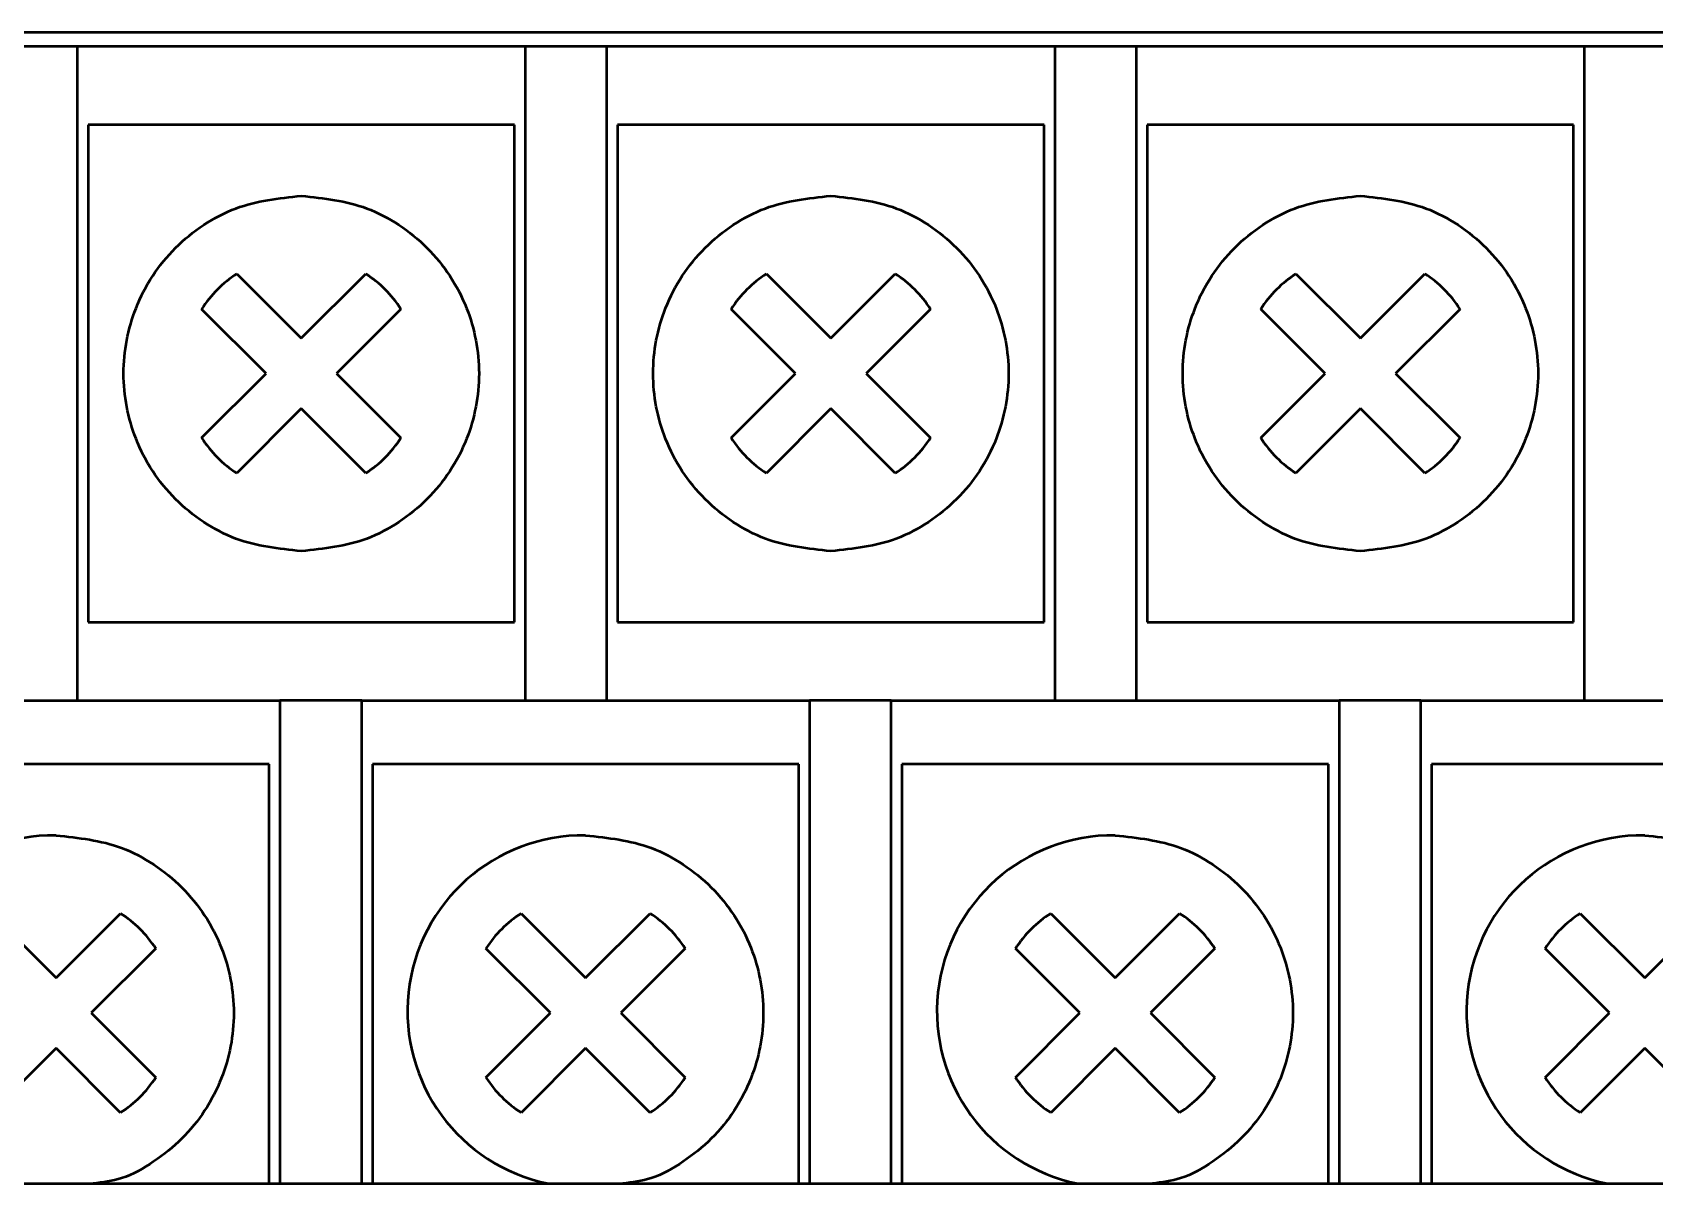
# Model space of a CAD drawing. Header units: millimetres. Extents: x 3520 to 8864, y 403 to 1747.
# Drawn here: x 7343.25 to 7366.07, y 1238.45 to 1254.65 of the extents above; entities that cross this region are included whole.
import ezdxf

# ---------------------------------------------------------------- set-up
doc = ezdxf.new("R2010")
doc.units = ezdxf.units.MM
doc.layers.add('main', color=5, linetype='Continuous', lineweight=50)

msp = doc.modelspace()

# ---------------------------------------------------------------- linework, layer by layer
at = {"layer": 'main', "color": 0, "linetype": 'Continuous'}
for p, q in [((7377.134, 1254.65, 1518.358), (7320.934, 1254.65, 1518.358)), ((7343.884, 1254.45, 1518.358), (7342.734, 1254.45, 1518.358)), ((7343.884, 1253.45, 1518.358), (7343.884, 1254.45, 1518.358)), ((7350.184, 1254.45, 1518.358), (7343.884, 1254.45, 1518.358)), ((7351.334, 1254.45, 1518.358), (7350.184, 1254.45, 1518.358)), ((7350.184, 1254.45, 1518.358), (7350.184, 1253.45, 1518.358)), ((7351.334, 1253.45, 1518.358), (7351.334, 1254.45, 1518.358)), ((7357.634, 1254.45, 1518.358), (7351.334, 1254.45, 1518.358)), ((7358.784, 1254.45, 1518.358), (7357.634, 1254.45, 1518.358)), ((7357.634, 1254.45, 1518.358), (7357.634, 1253.45, 1518.358)), ((7358.784, 1253.45, 1518.358), (7358.784, 1254.45, 1518.358)), ((7365.084, 1254.45, 1518.358), (7358.784, 1254.45, 1518.358)), ((7366.234, 1254.45, 1518.358), (7365.084, 1254.45, 1518.358)), ((7365.084, 1254.45, 1518.358), (7365.084, 1253.45, 1518.358)), ((7343.884, 1245.25, 1518.358), (7343.884, 1253.45, 1518.358)), ((7350.034, 1253.35, 1518.358), (7344.034, 1253.35, 1518.358)), ((7344.034, 1253.35, 1518.358), (7344.034, 1249.85, 1518.358)), ((7350.034, 1249.85, 1518.358), (7350.034, 1253.35, 1518.358)), ((7350.184, 1253.45, 1518.358), (7350.184, 1245.25, 1518.358)), ((7351.334, 1245.25, 1518.358), (7351.334, 1253.45, 1518.358)), ((7357.484, 1253.35, 1518.358), (7351.484, 1253.35, 1518.358)), ((7351.484, 1253.35, 1518.358), (7351.484, 1249.85, 1518.358)), ((7357.484, 1249.85, 1518.358), (7357.484, 1253.35, 1518.358)), ((7357.634, 1253.45, 1518.358), (7357.634, 1245.25, 1518.358)), ((7358.784, 1245.25, 1518.358), (7358.784, 1253.45, 1518.358)), ((7364.934, 1253.35, 1518.358), (7358.934, 1253.35, 1518.358)), ((7358.934, 1253.35, 1518.358), (7358.934, 1249.85, 1518.358)), ((7364.934, 1249.85, 1518.358), (7364.934, 1253.35, 1518.358)), ((7365.084, 1253.45, 1518.358), (7365.084, 1245.25, 1518.358)), ((7346.127, 1251.252, 1518.358), (7347.034, 1250.345, 1518.358)), ((7347.034, 1250.345, 1518.358), (7347.941, 1251.252, 1518.358)), ((7353.577, 1251.252, 1518.358), (7354.484, 1250.345, 1518.358)), ((7354.484, 1250.345, 1518.358), (7355.391, 1251.252, 1518.358)), ((7361.027, 1251.252, 1518.358), (7361.934, 1250.345, 1518.358)), ((7361.934, 1250.345, 1518.358), (7362.841, 1251.252, 1518.358)), ((7346.539, 1249.85, 1518.358), (7345.632, 1250.757, 1518.358)), ((7348.436, 1250.757, 1518.358), (7347.529, 1249.85, 1518.358)), ((7353.989, 1249.85, 1518.358), (7353.082, 1250.757, 1518.358)), ((7355.886, 1250.757, 1518.358), (7354.979, 1249.85, 1518.358)), ((7361.439, 1249.85, 1518.358), (7360.532, 1250.757, 1518.358)), ((7363.336, 1250.757, 1518.358), (7362.429, 1249.85, 1518.358)), ((7344.034, 1249.85, 1518.358), (7344.034, 1246.35, 1518.358)), ((7345.632, 1248.942, 1518.358), (7346.539, 1249.85, 1518.358)), ((7347.529, 1249.85, 1518.358), (7348.436, 1248.942, 1518.358)), ((7350.034, 1246.35, 1518.358), (7350.034, 1249.85, 1518.358)), ((7351.484, 1249.85, 1518.358), (7351.484, 1246.35, 1518.358)), ((7353.082, 1248.942, 1518.358), (7353.989, 1249.85, 1518.358)), ((7354.979, 1249.85, 1518.358), (7355.886, 1248.942, 1518.358)), ((7357.484, 1246.35, 1518.358), (7357.484, 1249.85, 1518.358)), ((7358.934, 1249.85, 1518.358), (7358.934, 1246.35, 1518.358)), ((7360.532, 1248.942, 1518.358), (7361.439, 1249.85, 1518.358)), ((7362.429, 1249.85, 1518.358), (7363.336, 1248.942, 1518.358)), ((7364.934, 1246.35, 1518.358), (7364.934, 1249.85, 1518.358)), ((7347.034, 1249.355, 1518.358), (7346.127, 1248.447, 1518.358)), ((7347.941, 1248.447, 1518.358), (7347.034, 1249.355, 1518.358)), ((7354.484, 1249.355, 1518.358), (7353.577, 1248.447, 1518.358)), ((7355.391, 1248.447, 1518.358), (7354.484, 1249.355, 1518.358)), ((7361.934, 1249.355, 1518.358), (7361.027, 1248.447, 1518.358)), ((7362.841, 1248.447, 1518.358), (7361.934, 1249.355, 1518.358)), ((7344.034, 1246.35, 1518.358), (7350.034, 1246.35, 1518.358)), ((7351.484, 1246.35, 1518.358), (7357.484, 1246.35, 1518.358)), ((7358.934, 1246.35, 1518.358), (7364.934, 1246.35, 1518.358)), ((7340.434, 1245.25, 1518.358), (7346.734, 1245.25, 1518.358)), ((7347.884, 1245.25, 1518.358), (7346.734, 1245.25, 1518.358)), ((7346.734, 1245.25, 1518.358), (7346.734, 1244.25, 1518.358)), ((7347.884, 1244.25, 1518.358), (7347.884, 1245.25, 1518.358)), ((7347.884, 1245.25, 1518.358), (7354.184, 1245.25, 1518.358)), ((7355.334, 1245.25, 1518.358), (7354.184, 1245.25, 1518.358)), ((7354.184, 1245.25, 1518.358), (7354.184, 1244.25, 1518.358)), ((7355.334, 1244.25, 1518.358), (7355.334, 1245.25, 1518.358)), ((7355.334, 1245.25, 1518.358), (7361.634, 1245.25, 1518.358)), ((7362.784, 1245.25, 1518.358), (7361.634, 1245.25, 1518.358)), ((7361.634, 1245.25, 1518.358), (7361.634, 1244.25, 1518.358)), ((7362.784, 1244.25, 1518.358), (7362.784, 1245.25, 1518.358)), ((7362.784, 1245.25, 1518.358), (7369.084, 1245.25, 1518.358)), ((7346.584, 1244.35, 1518.358), (7340.584, 1244.35, 1518.358)), ((7346.584, 1240.85, 1518.358), (7346.584, 1244.35, 1518.358)), ((7346.734, 1244.25, 1518.358), (7346.734, 1238.45, 1518.358)), ((7347.884, 1238.45, 1518.358), (7347.884, 1244.25, 1518.358)), ((7348.034, 1244.35, 1518.358), (7348.034, 1240.85, 1518.358)), ((7354.034, 1244.35, 1518.358), (7348.034, 1244.35, 1518.358)), ((7354.034, 1240.85, 1518.358), (7354.034, 1244.35, 1518.358)), ((7354.184, 1244.25, 1518.358), (7354.184, 1238.45, 1518.358)), ((7355.334, 1238.45, 1518.358), (7355.334, 1244.25, 1518.358)), ((7361.484, 1244.35, 1518.358), (7355.484, 1244.35, 1518.358)), ((7355.484, 1244.35, 1518.358), (7355.484, 1240.85, 1518.358)), ((7361.484, 1240.85, 1518.358), (7361.484, 1244.35, 1518.358)), ((7361.634, 1244.25, 1518.358), (7361.634, 1238.45, 1518.358)), ((7362.784, 1238.45, 1518.358), (7362.784, 1244.25, 1518.358)), ((7368.934, 1244.35, 1518.358), (7362.934, 1244.35, 1518.358)), ((7362.934, 1244.35, 1518.358), (7362.934, 1240.85, 1518.358)), ((7342.677, 1242.252, 1518.358), (7343.584, 1241.345, 1518.358)), ((7343.584, 1241.345, 1518.358), (7344.491, 1242.252, 1518.358)), ((7350.127, 1242.252, 1518.358), (7351.034, 1241.345, 1518.358)), ((7351.034, 1241.345, 1518.358), (7351.941, 1242.252, 1518.358)), ((7357.577, 1242.252, 1518.358), (7358.484, 1241.345, 1518.358)), ((7358.484, 1241.345, 1518.358), (7359.391, 1242.252, 1518.358)), ((7365.027, 1242.252, 1518.358), (7365.934, 1241.345, 1518.358)), ((7365.934, 1241.345, 1518.358), (7366.841, 1242.252, 1518.358)), ((7344.986, 1241.757, 1518.358), (7344.079, 1240.85, 1518.358)), ((7350.539, 1240.85, 1518.358), (7349.632, 1241.757, 1518.358)), ((7352.436, 1241.757, 1518.358), (7351.529, 1240.85, 1518.358)), ((7357.989, 1240.85, 1518.358), (7357.082, 1241.757, 1518.358)), ((7359.886, 1241.757, 1518.358), (7358.979, 1240.85, 1518.358)), ((7365.439, 1240.85, 1518.358), (7364.532, 1241.757, 1518.358)), ((7344.079, 1240.85, 1518.358), (7344.986, 1239.942, 1518.358)), ((7346.584, 1238.45, 1518.358), (7346.584, 1240.85, 1518.358)), ((7348.034, 1240.85, 1518.358), (7348.034, 1238.45, 1518.358)), ((7349.632, 1239.942, 1518.358), (7350.539, 1240.85, 1518.358)), ((7351.529, 1240.85, 1518.358), (7352.436, 1239.942, 1518.358)), ((7354.034, 1238.45, 1518.358), (7354.034, 1240.85, 1518.358)), ((7355.484, 1240.85, 1518.358), (7355.484, 1238.45, 1518.358)), ((7357.082, 1239.942, 1518.358), (7357.989, 1240.85, 1518.358)), ((7358.979, 1240.85, 1518.358), (7359.886, 1239.942, 1518.358)), ((7361.484, 1238.45, 1518.358), (7361.484, 1240.85, 1518.358)), ((7362.934, 1240.85, 1518.358), (7362.934, 1238.45, 1518.358)), ((7364.532, 1239.942, 1518.358), (7365.439, 1240.85, 1518.358)), ((7343.584, 1240.355, 1518.358), (7342.677, 1239.447, 1518.358)), ((7344.491, 1239.447, 1518.358), (7343.584, 1240.355, 1518.358)), ((7351.034, 1240.355, 1518.358), (7350.127, 1239.447, 1518.358)), ((7351.941, 1239.447, 1518.358), (7351.034, 1240.355, 1518.358)), ((7358.484, 1240.355, 1518.358), (7357.577, 1239.447, 1518.358)), ((7359.391, 1239.447, 1518.358), (7358.484, 1240.355, 1518.358)), ((7365.934, 1240.355, 1518.358), (7365.027, 1239.447, 1518.358)), ((7366.841, 1239.447, 1518.358), (7365.934, 1240.355, 1518.358)), ((7319.534, 1238.45, 1518.358), (7378.534, 1238.45, 1518.358))]:
    msp.add_line(p, q, dxfattribs=at)
for centre, radius, start, end in [((7347.034, 1249.85, 1518.358), 1.67, 122.9031, 147.0969), ((7347.034, 1249.85, 1518.358), 1.67, 32.9031, 57.0969), ((7354.484, 1249.85, 1518.358), 1.67, 122.9031, 147.0969), ((7354.484, 1249.85, 1518.358), 1.67, 32.9031, 57.0969), ((7361.934, 1249.85, 1518.358), 1.67, 122.9031, 147.0969), ((7361.934, 1249.85, 1518.358), 1.67, 32.9031, 57.0969), ((7347.034, 1249.85, 1518.358), 1.67, 212.9031, 237.0969), ((7347.034, 1249.85, 1518.358), 1.67, 302.9031, 327.0969), ((7354.484, 1249.85, 1518.358), 1.67, 212.9031, 237.0969), ((7354.484, 1249.85, 1518.358), 1.67, 302.9031, 327.0969), ((7361.934, 1249.85, 1518.358), 1.67, 212.9031, 237.0969), ((7361.934, 1249.85, 1518.358), 1.67, 302.9031, 327.0969), ((7343.552, 1240.875, 1518.358), 2.475, 89.2641, 258.5219), ((7351.002, 1240.875, 1518.358), 2.475, 89.2641, 258.5219), ((7358.452, 1240.875, 1518.358), 2.475, 89.2641, 258.5219), ((7365.902, 1240.875, 1518.358), 2.475, 89.2641, 258.5219), ((7343.584, 1240.85, 1518.358), 1.67, 32.9031, 57.0969), ((7351.034, 1240.85, 1518.358), 1.67, 122.9031, 147.0969), ((7351.034, 1240.85, 1518.358), 1.67, 32.9031, 57.0969), ((7358.484, 1240.85, 1518.358), 1.67, 122.9031, 147.0969), ((7358.484, 1240.85, 1518.358), 1.67, 32.9031, 57.0969), ((7365.934, 1240.85, 1518.358), 1.67, 122.9031, 147.0969), ((7343.584, 1240.85, 1518.358), 1.67, 302.9031, 327.0969), ((7351.034, 1240.85, 1518.358), 1.67, 212.9031, 237.0969), ((7351.034, 1240.85, 1518.358), 1.67, 302.9031, 327.0969), ((7358.484, 1240.85, 1518.358), 1.67, 212.9031, 237.0969), ((7358.484, 1240.85, 1518.358), 1.67, 302.9031, 327.0969), ((7365.934, 1240.85, 1518.358), 1.67, 212.9031, 237.0969)]:
    msp.add_arc(centre, radius, start, end, dxfattribs=at)
for points, knots in [([(7347.034, 1247.35, 1518.358), (7346.72, 1247.383, 1518.358), (7346.234, 1247.435, 1518.358), (7345.651, 1247.746, 1518.358), (7345.254, 1248.069, 1518.358), (7344.929, 1248.467, 1518.358), (7344.628, 1249.05, 1518.358), (7344.473, 1249.85, 1518.358), (7344.628, 1250.649, 1518.358), (7344.929, 1251.232, 1518.358), (7345.254, 1251.63, 1518.358), (7345.651, 1251.953, 1518.358), (7346.234, 1252.264, 1518.358), (7346.72, 1252.316, 1518.358), (7347.034, 1252.35, 1518.358)], [0, 0, 0, 0, 0.119721, 0.184895, 0.25, 0.315173, 0.380278, 0.5, 0.619721, 0.684895, 0.75, 0.815173, 0.880279, 1, 1, 1, 1]), ([(7347.034, 1252.35, 1518.358), (7347.348, 1252.316, 1518.358), (7347.834, 1252.264, 1518.358), (7348.417, 1251.953, 1518.358), (7348.814, 1251.63, 1518.358), (7349.139, 1251.232, 1518.358), (7349.44, 1250.649, 1518.358), (7349.595, 1249.85, 1518.358), (7349.44, 1249.05, 1518.358), (7349.139, 1248.467, 1518.358), (7348.814, 1248.069, 1518.358), (7348.416, 1247.746, 1518.358), (7347.834, 1247.435, 1518.358), (7347.348, 1247.383, 1518.358), (7347.034, 1247.35, 1518.358)], [0, 0, 0, 0, 0.119721, 0.184895, 0.25, 0.315173, 0.380279, 0.5, 0.619722, 0.684895, 0.75, 0.815174, 0.880279, 1, 1, 1, 1]), ([(7354.484, 1247.35, 1518.358), (7354.17, 1247.383, 1518.358), (7353.684, 1247.435, 1518.358), (7353.101, 1247.746, 1518.358), (7352.704, 1248.069, 1518.358), (7352.379, 1248.467, 1518.358), (7352.078, 1249.05, 1518.358), (7351.923, 1249.85, 1518.358), (7352.078, 1250.649, 1518.358), (7352.379, 1251.232, 1518.358), (7352.704, 1251.63, 1518.358), (7353.101, 1251.953, 1518.358), (7353.684, 1252.264, 1518.358), (7354.17, 1252.316, 1518.358), (7354.484, 1252.35, 1518.358)], [0, 0, 0, 0, 0.119721, 0.184895, 0.25, 0.315173, 0.380278, 0.5, 0.619721, 0.684895, 0.75, 0.815173, 0.880279, 1, 1, 1, 1]), ([(7354.484, 1252.35, 1518.358), (7354.798, 1252.316, 1518.358), (7355.284, 1252.264, 1518.358), (7355.867, 1251.953, 1518.358), (7356.264, 1251.63, 1518.358), (7356.589, 1251.232, 1518.358), (7356.89, 1250.649, 1518.358), (7357.045, 1249.85, 1518.358), (7356.89, 1249.05, 1518.358), (7356.589, 1248.467, 1518.358), (7356.264, 1248.069, 1518.358), (7355.866, 1247.746, 1518.358), (7355.284, 1247.435, 1518.358), (7354.798, 1247.383, 1518.358), (7354.484, 1247.35, 1518.358)], [0, 0, 0, 0, 0.119721, 0.184895, 0.25, 0.315173, 0.380279, 0.5, 0.619722, 0.684895, 0.75, 0.815174, 0.880279, 1, 1, 1, 1]), ([(7361.934, 1247.35, 1518.358), (7361.62, 1247.383, 1518.358), (7361.134, 1247.435, 1518.358), (7360.551, 1247.746, 1518.358), (7360.154, 1248.069, 1518.358), (7359.829, 1248.467, 1518.358), (7359.528, 1249.05, 1518.358), (7359.373, 1249.85, 1518.358), (7359.528, 1250.649, 1518.358), (7359.829, 1251.232, 1518.358), (7360.154, 1251.63, 1518.358), (7360.551, 1251.953, 1518.358), (7361.134, 1252.264, 1518.358), (7361.62, 1252.316, 1518.358), (7361.934, 1252.35, 1518.358)], [0, 0, 0, 0, 0.119721, 0.184895, 0.25, 0.315173, 0.380278, 0.5, 0.619721, 0.684895, 0.75, 0.815173, 0.880279, 1, 1, 1, 1]), ([(7361.934, 1252.35, 1518.358), (7362.248, 1252.316, 1518.358), (7362.734, 1252.264, 1518.358), (7363.317, 1251.953, 1518.358), (7363.714, 1251.63, 1518.358), (7364.039, 1251.232, 1518.358), (7364.34, 1250.649, 1518.358), (7364.495, 1249.85, 1518.358), (7364.34, 1249.05, 1518.358), (7364.039, 1248.467, 1518.358), (7363.714, 1248.069, 1518.358), (7363.316, 1247.746, 1518.358), (7362.734, 1247.435, 1518.358), (7362.248, 1247.383, 1518.358), (7361.934, 1247.35, 1518.358)], [0, 0, 0, 0, 0.119721, 0.184895, 0.25, 0.315173, 0.380279, 0.5, 0.619722, 0.684895, 0.75, 0.815174, 0.880279, 1, 1, 1, 1]), ([(7343.584, 1243.35, 1518.358), (7343.898, 1243.316, 1518.358), (7344.384, 1243.264, 1518.358), (7344.967, 1242.953, 1518.358), (7345.364, 1242.63, 1518.358), (7345.689, 1242.232, 1518.358), (7345.99, 1241.649, 1518.358), (7346.145, 1240.85, 1518.358), (7345.99, 1240.05, 1518.358), (7345.689, 1239.467, 1518.358), (7345.364, 1239.068, 1518.358), (7344.965, 1238.75, 1518.358), (7344.547, 1238.507, 1518.358), (7344.243, 1238.467, 1518.358), (7344.108, 1238.45, 1518.358)], [0, 0, 0, 0, 0.128485, 0.1984293, 0.2683, 0.3382439, 0.4081143, 0.5365991, 0.665084, 0.7350283, 0.8048991, 0.8748431, 0.9447136, 1, 1, 1, 1]), ([(7351.034, 1243.35, 1518.358), (7351.348, 1243.316, 1518.358), (7351.834, 1243.264, 1518.358), (7352.417, 1242.953, 1518.358), (7352.814, 1242.63, 1518.358), (7353.139, 1242.232, 1518.358), (7353.44, 1241.649, 1518.358), (7353.595, 1240.85, 1518.358), (7353.44, 1240.05, 1518.358), (7353.139, 1239.467, 1518.358), (7352.814, 1239.068, 1518.358), (7352.415, 1238.75, 1518.358), (7351.997, 1238.507, 1518.358), (7351.693, 1238.467, 1518.358), (7351.558, 1238.45, 1518.358)], [0, 0, 0, 0, 0.128485, 0.1984293, 0.2683, 0.3382439, 0.4081143, 0.5365991, 0.665084, 0.7350283, 0.8048991, 0.8748431, 0.9447136, 1, 1, 1, 1]), ([(7358.484, 1243.35, 1518.358), (7358.798, 1243.316, 1518.358), (7359.284, 1243.264, 1518.358), (7359.867, 1242.953, 1518.358), (7360.264, 1242.63, 1518.358), (7360.589, 1242.232, 1518.358), (7360.89, 1241.649, 1518.358), (7361.045, 1240.85, 1518.358), (7360.89, 1240.05, 1518.358), (7360.589, 1239.467, 1518.358), (7360.264, 1239.068, 1518.358), (7359.865, 1238.75, 1518.358), (7359.447, 1238.507, 1518.358), (7359.143, 1238.467, 1518.358), (7359.008, 1238.45, 1518.358)], [0, 0, 0, 0, 0.128485, 0.1984293, 0.2683, 0.3382439, 0.4081143, 0.5365991, 0.665084, 0.7350283, 0.8048991, 0.8748431, 0.9447136, 1, 1, 1, 1]), ([(7365.934, 1243.35, 1518.358), (7366.248, 1243.316, 1518.358), (7366.734, 1243.264, 1518.358), (7367.317, 1242.953, 1518.358), (7367.714, 1242.63, 1518.358), (7368.039, 1242.232, 1518.358), (7368.34, 1241.649, 1518.358), (7368.495, 1240.85, 1518.358), (7368.34, 1240.05, 1518.358), (7368.039, 1239.467, 1518.358), (7367.714, 1239.068, 1518.358), (7367.315, 1238.75, 1518.358), (7366.897, 1238.507, 1518.358), (7366.593, 1238.467, 1518.358), (7366.458, 1238.45, 1518.358)], [0, 0, 0, 0, 0.128485, 0.1984293, 0.2683, 0.3382439, 0.4081143, 0.5365991, 0.665084, 0.7350283, 0.8048991, 0.8748431, 0.9447136, 1, 1, 1, 1])]:
    msp.add_open_spline(points, degree=3, knots=knots, dxfattribs=at)

doc.saveas('drawing.dxf')
